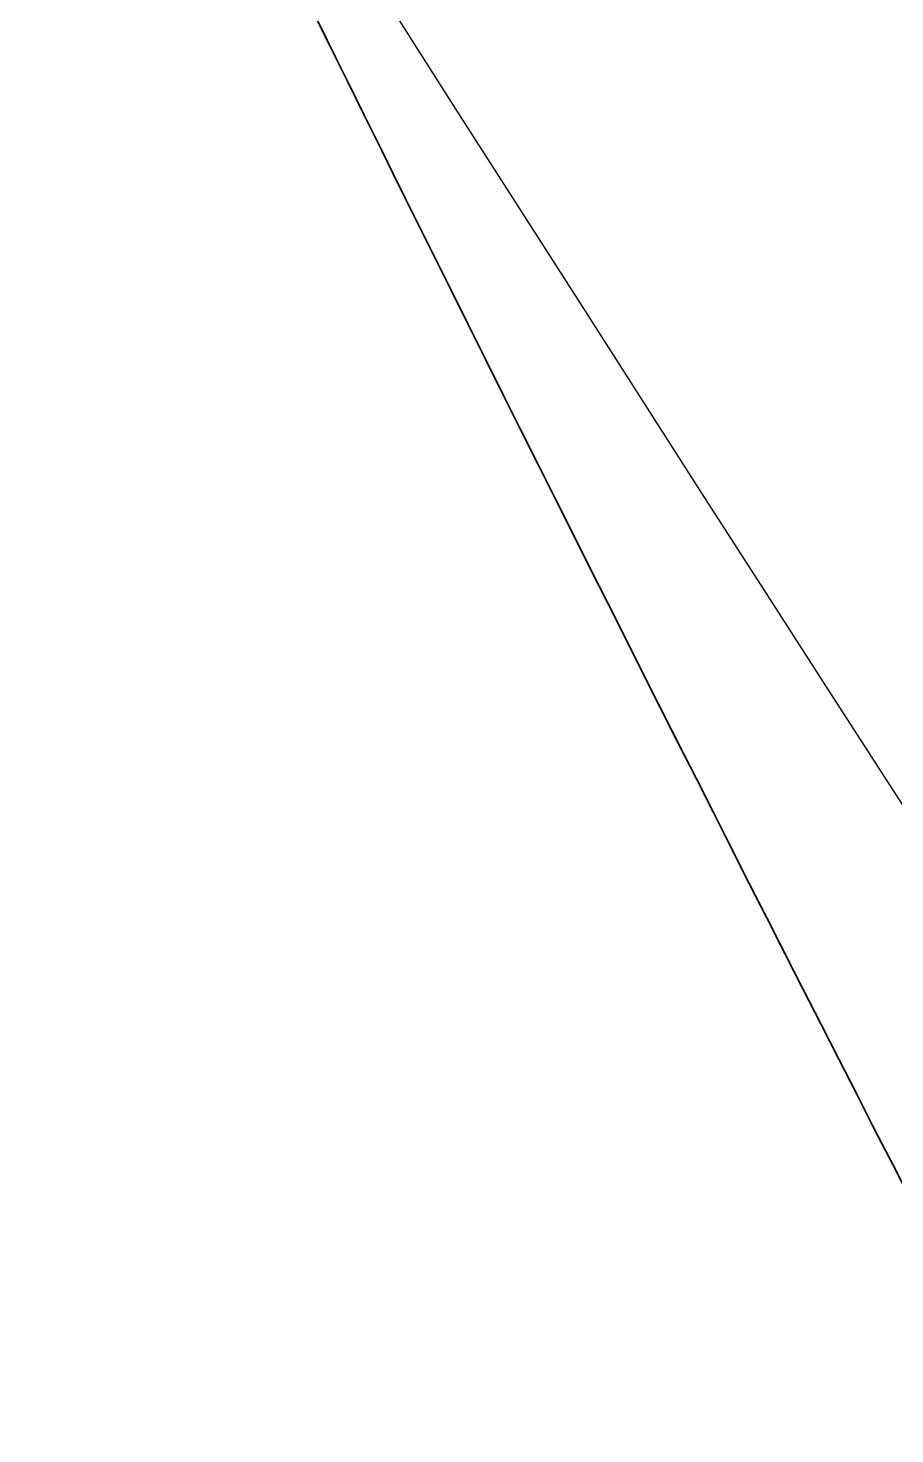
# Model space of a CAD drawing. Header units: millimetres. Extents: x 0 to 1840, y -1118 to 817.
# Drawn here: x 192.0132 to 192.1193, y 468.085 to 468.257 of the extents above; entities that cross this region are included whole.
import ezdxf

# ---------------------------------------------------------------- set-up
doc = ezdxf.new("R2010")
doc.units = ezdxf.units.MM
doc.layers.add('Blocks', color=7, linetype='Continuous')
doc.layers.add('Blocks$Inner', color=7, linetype='Continuous', lineweight=25, true_color=0x007f00)
doc.layers.add('Blocks$Outline', color=7, linetype='Continuous', lineweight=35, true_color=0xff3f3f)

# ---------------------------------------------------------------- blocks, each defined once
blk = doc.blocks.new('N02 Office Chair Front')
at = {"layer": 'Blocks$Inner'}
for points, knots in [([(251.67921, 433.11245), (243.5454, 432.79026), (231.73504, 432.32243), (212.19163, 432.88853), (191.02527, 441.99406), (172.33447, 471.60838), (163.02322, 514.52814), (162.93595, 574.86536), (163.16359, 619.63016), (163.30155, 646.75978)], [47.51709, 47.51709, 47.51709, 47.51709, 71.939963, 82.979295, 106.047217, 137.437646, 183.61585, 236.555435, 317.996708, 317.996708, 317.996708, 317.996708]), ([(147.28518, 643.77521), (146.222, 606.31552), (144.72865, 553.69965), (150.76004, 489.19743), (162.71612, 454.41821), (179.28556, 433.6191), (198.8894, 419.91556), (215.40041, 417.27514), (226.40784, 416.65137), (227.97793, 416.56239)], [-269.23385, -269.23385, -269.23385, -269.23385, -156.890786, -111.436805, -75.527557, -48.331615, -33.129425, -4.725554, 0, 0, 0, 0]), ([(396.68516, 439.87117), (391.71745, 439.97287), (375.60857, 440.57669), (348.49874, 441.97364), (323.86411, 444.58568), (307.90564, 446.83115), (300.03844, 448.0466), (293.54335, 449.14006), (288.36526, 450.06723), (284.52386, 450.78277), (280.57919, 451.54661), (275.12175, 452.64717), (268.26323, 454.11954), (260.66832, 455.88059), (254.37016, 457.42701), (249.83624, 458.58045), (246.35367, 459.4865), (243.86531, 460.14718), (241.86714, 460.68556), (240.27518, 461.11928), (238.65231, 461.5669), (236.59717, 462.1409), (234.13874, 462.84088), (231.33132, 463.66095), (228.60151, 464.47555), (225.92064, 465.29062), (223.34891, 466.08336), (221.32031, 466.71319), (219.78813, 467.18897), (218.66717, 467.53653), (217.6535, 467.84981), (216.47155, 468.21347), (215.12902, 468.62315), (213.37679, 469.14967), (211.14075, 469.80581), (208.30348, 470.59833), (205.33957, 471.35261), (203.00166, 471.86517), (201.30774, 472.18714), (200.15074, 472.38197), (199.06967, 472.53891), (197.68421, 472.7022), (196.11246, 472.80532), (194.79967, 472.76369), (193.93038, 472.65022), (193.36476, 472.52732), (192.91233, 472.37949), (192.44096, 472.16584), (192.00652, 471.86133), (191.67899, 471.45134), (191.49822, 470.99135), (191.42453, 470.55076), (191.44512, 470.00318), (191.62954, 469.1483), (192.09864, 468.08737), (192.8332, 466.87246), (193.48181, 465.90804), (194.09406, 465.06966), (194.62141, 464.38202), (195.03033, 463.8643), (195.46954, 463.32382), (196.11538, 462.55165), (197.01201, 461.52004), (198.19401, 460.22056), (199.43348, 458.90826), (200.68688, 457.62415), (201.91241, 456.40572), (203.06723, 455.28908), (204.07878, 454.33103), (204.71018, 453.74223), (205.0352, 453.44171), (205.09655, 453.3851)], [4.3791224, 4.3791224, 4.3791224, 4.3791224, 4.3905368, 4.4161778, 4.4418188, 4.4482291, 4.4546393, 4.4610496, 4.4642547, 4.4674598, 4.470665, 4.4738701, 4.4802804, 4.4866906, 4.4931009, 4.4995111, 4.5059214, 4.5123316, 4.5155368, 4.5187419, 4.521947, 4.5251522, 4.5315624, 4.5379727, 4.5443829, 4.5507932, 4.5572034, 4.5636137, 4.5668188, 4.5700239, 4.5732291, 4.5764342, 4.5828445, 4.5892547, 4.595665, 4.6020752, 4.6084855, 4.6148957, 4.6181009, 4.621306, 4.6245111, 4.6277163, 4.6341265, 4.6405368, 4.6437419, 4.646947, 4.6501522, 4.6533573, 4.6597675, 4.6661778, 4.6693829, 4.6725881, 4.6757932, 4.6789983, 4.6854086, 4.6886137, 4.6918188, 4.6950239, 4.6966265, 4.6982291, 4.6998316, 4.7014342, 4.7046393, 4.7078445, 4.7110496, 4.7142547, 4.7174598, 4.720665, 4.7238701, 4.7270752, 4.7278348, 4.7278348, 4.7278348, 4.7278348]), ([(190.80051, 472.20792), (190.6585, 471.67607), (190.81177, 470.24128), (192.35645, 467.7093), (193.72864, 465.87668), (194.35859, 465.08777)], [3.37694601, 3.37694601, 3.37694601, 3.37694601, 3.39421903, 3.41669275, 3.43354803, 3.43354803, 3.43354803, 3.43354803])]:
    blk.add_open_spline(points, degree=3, knots=knots, dxfattribs=at)
at = {"layer": 'Blocks$Outline'}
for points, knots in [([(251.67921, 433.11245), (243.5454, 432.79026), (231.73504, 432.32243), (212.19163, 432.88853), (191.02527, 441.99406), (172.33447, 471.60838), (163.02322, 514.52814), (162.93595, 574.86536), (163.16359, 619.63016), (163.30155, 646.75978)], [47.51709, 47.51709, 47.51709, 47.51709, 71.939963, 82.979295, 106.047217, 137.437646, 183.61585, 236.555435, 317.996708, 317.996708, 317.996708, 317.996708]), ([(147.28518, 643.77521), (146.222, 606.31552), (144.72865, 553.69965), (150.76004, 489.19743), (162.71612, 454.41821), (179.28556, 433.6191), (198.8894, 419.91556), (215.40041, 417.27514), (226.40784, 416.65137), (227.97793, 416.56239)], [-269.23385, -269.23385, -269.23385, -269.23385, -156.890786, -111.436805, -75.527557, -48.331615, -33.129425, -4.725554, 0, 0, 0, 0]), ([(192.01511, 468.32655), (192.10185, 468.14724), (192.34536, 467.67932), (192.8332, 466.87246), (193.48181, 465.90804), (194.09406, 465.06966), (194.62141, 464.38202), (195.03033, 463.8643), (195.46954, 463.32382), (196.11538, 462.55165), (197.01201, 461.52004), (198.19401, 460.22056), (199.43348, 458.90826), (200.68688, 457.62415), (201.91241, 456.40572), (203.06723, 455.28908), (204.07878, 454.33103), (204.71018, 453.74223), (205.0352, 453.44171), (205.09655, 453.3851)], [4.6833043, 4.6833043, 4.6833043, 4.6833043, 4.68540856, 4.68861369, 4.69181882, 4.69502395, 4.69662651, 4.69822908, 4.69983164, 4.70143421, 4.70463933, 4.70784446, 4.71104959, 4.71425472, 4.71745985, 4.72066498, 4.7238701, 4.72707523, 4.72783478, 4.72783478, 4.72783478, 4.72783478])]:
    blk.add_open_spline(points, degree=3, knots=knots, dxfattribs=at)

msp = doc.modelspace()

# ---------------------------------------------------------------- block references
at = {"layer": 'Blocks'}
msp.add_blockref('N02 Office Chair Front', (0, 0), dxfattribs=at)

doc.saveas('drawing.dxf')
